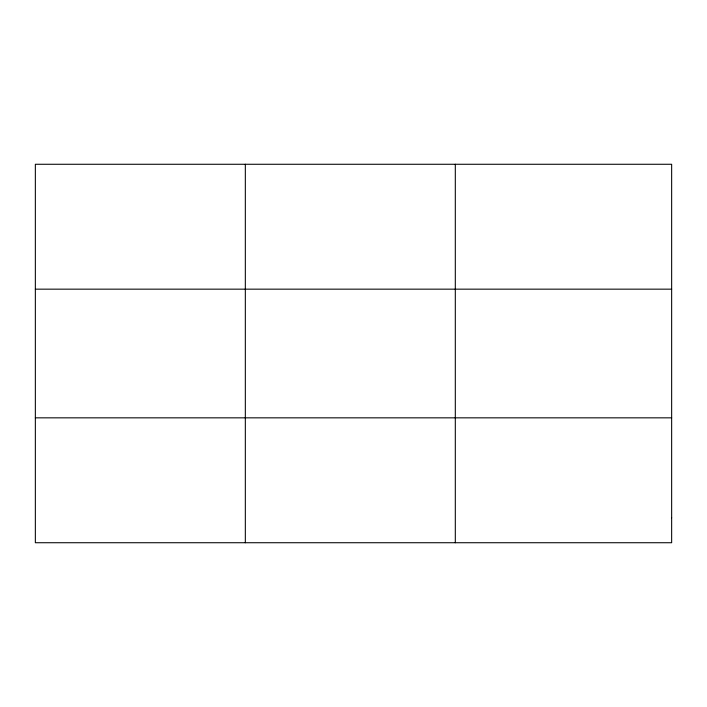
<?xml version="1.0" encoding="UTF-8"?>
<svg xmlns="http://www.w3.org/2000/svg" width="707" height="707" viewBox="0 0 707 707"><rect width="100%" height="100%" fill="white"/><g stroke="black" fill="none" stroke-linecap="round" stroke-linejoin="round"><path stroke-width="1.06" d="M245.329 542.729L245.329 164.271M455.308 542.729L455.308 164.271M35.35 289.163L671.65 289.163M35.35 417.837L671.65 417.837M671.65 517.745L671.65 542.729L35.35 542.729L35.35 164.271L671.65 164.271L671.65 517.745"/></g></svg>
